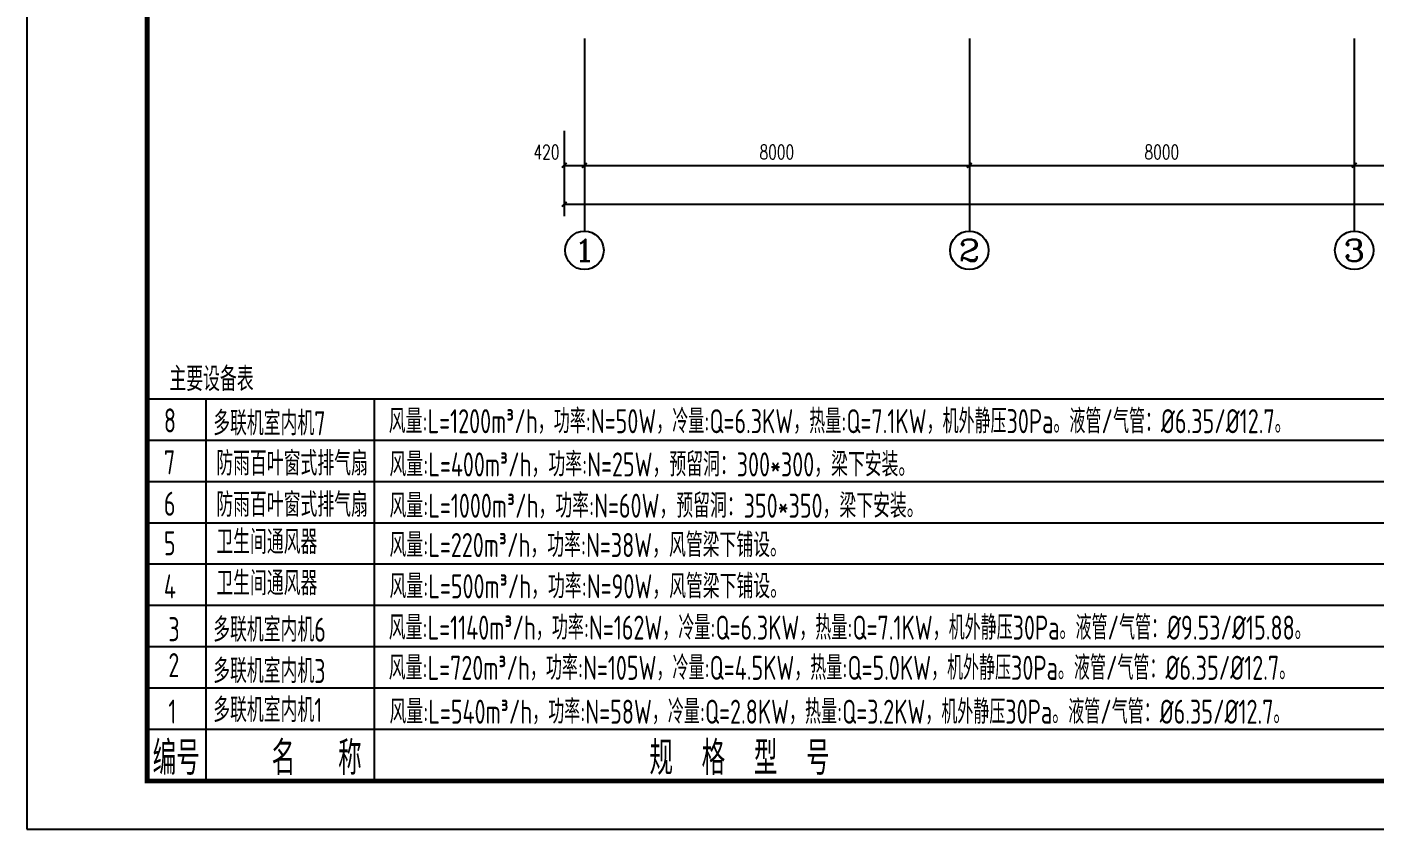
# Model space of a CAD drawing. Extents: x 1738143 to 1822243, y -608375 to -303375.
# Drawn here: x 1738143 to 1766144, y -485575 to -468905 of the extents above; entities that cross this region are included whole.
import ezdxf
from ezdxf.enums import TextEntityAlignment as Align

# ---------------------------------------------------------------- set-up
doc = ezdxf.new("R2010")
doc.units = 0
doc.header["$LTSCALE"] = 1000
doc.header["$MEASUREMENT"] = 0
for name, color, linetype in [('AXIS', 3, 'Continuous'), ('AXIS_TEXT', 7, 'Continuous'), ('C-sheet(通用-图框)', 7, 'Continuous'), ('PUB_DIM', 3, 'Continuous'), ('PUB_TEXT', 7, 'Continuous'), ('TK', 4, 'Continuous'), ('采暖', 7, 'Continuous')]:
    doc.layers.add(name, color=color, linetype=linetype)
doc.styles.add('_TCH_AXIS', font='COMPLEX', dxfattribs={"bigfont": 'GBCBIG'})
doc.styles.add('_TCH_DIM_T3', font='SIMPLEX', dxfattribs={"width": 0.705882, "bigfont": 'GBCBIG'})
doc.styles.add('COMPLEX', font='COMPLEX')
doc.styles.add('HZTXT1', font='romans.shx', dxfattribs={"width": 0.7, "bigfont": 'GBHZFS.SHX'})
doc.styles.get("Standard").update_dxf_attribs({"font": 'gbenor.shx', "bigfont": 'gbcbig.shx'})
doc.styles.add('TSSD_Dimension', font='tssdeng.shx', dxfattribs={"width": 0.7, "bigfont": 'hztxt.shx'})
doc.styles.add('TSSD_Rein', font='Tssdeng.shx', dxfattribs={"width": 0.7, "bigfont": 'hztxt.shx'})
doc.dimstyles.new('_TCH_ARCH&&100', dxfattribs={"dimtxt": 297.5, "dimasz": 100, "dimexe": 250, "dimexo": 300, "dimgap": 126.25, "dimtad": 1, "dimdec": 0, "dimzin": 0, "dimdsep": 46, "dimtxsty": '_TCH_DIM_T3', "dimblk": 'ARCHTICK', "dimcen": 0.09, "dimclrt": 7, "dimazin": 2, "dimtfac": 1, "dimtdec": 0, "dimtix": 1, "dimtmove": 2, "dimatfit": 3, "dimfxl": 30, "dimtolj": 1, "dimtzin": 0, "dimarcsym": 0})

# ---------------------------------------------------------------- blocks, each defined once
blk = doc.blocks.new('_ArchTick')
at = {"color": 0, "linetype": 'ByBlock', "const_width": 0.4}
blk.add_lwpolyline([(-0.5, -0.5), (0.5, 0.5)], dxfattribs=at)
blk = doc.blocks.new('*D83')
at = {"layer": 'Defpoints', "color": 0, "transparency": 16777216}
for p in [(-40720, -6861), (-40300, -6861), (-40300, -7878)]:
    blk.add_point(p, dxfattribs=at)
at = {"layer": 'PUB_DIM', "color": 0, "lineweight": -2, "transparency": 16777216}
for p, q in [((-40720, -7161), (-40720, -8128)), ((-40300, -7161), (-40300, -8128)), ((-40720, -7878), (-40300, -7878))]:
    blk.add_line(p, q, dxfattribs=at)
at = {"layer": 'PUB_DIM', "color": 0, "lineweight": -2, "transparency": 16777216, "xscale": 100, "yscale": 100, "zscale": 100, "rotation": 180}
blk.add_blockref('_ArchTick', (-40720, -7878), dxfattribs=at)
at = {"layer": 'PUB_DIM', "color": 0, "lineweight": -2, "transparency": 16777216, "xscale": 100, "yscale": 100, "zscale": 100}
blk.add_blockref('_ArchTick', (-40300, -7878), dxfattribs=at)
at = {"layer": 'PUB_DIM', "color": 7, "transparency": 16777216, "insert": (-41090, -7603), "char_height": 297.5, "attachment_point": 5, "style": '_TCH_DIM_T3'}
blk.add_mtext('\\A1;420', dxfattribs=at)
blk = doc.blocks.new('*D84')
at = {"layer": 'Defpoints', "color": 0, "transparency": 16777216}
for p in [(-40300, -6861), (-32300, -6861), (-32300, -7878)]:
    blk.add_point(p, dxfattribs=at)
at = {"layer": 'PUB_DIM', "color": 0, "lineweight": -2, "transparency": 16777216}
for p, q in [((-40300, -7161), (-40300, -8128)), ((-32300, -7161), (-32300, -8128)), ((-40300, -7878), (-32300, -7878))]:
    blk.add_line(p, q, dxfattribs=at)
at = {"layer": 'PUB_DIM', "color": 0, "lineweight": -2, "transparency": 16777216, "xscale": 100, "yscale": 100, "zscale": 100, "rotation": 180}
blk.add_blockref('_ArchTick', (-40300, -7878), dxfattribs=at)
at = {"layer": 'PUB_DIM', "color": 0, "lineweight": -2, "transparency": 16777216, "xscale": 100, "yscale": 100, "zscale": 100}
blk.add_blockref('_ArchTick', (-32300, -7878), dxfattribs=at)
at = {"layer": 'PUB_DIM', "color": 7, "transparency": 16777216, "insert": (-36300, -7603), "char_height": 297.5, "attachment_point": 5, "style": '_TCH_DIM_T3'}
blk.add_mtext('\\A1;8000', dxfattribs=at)
blk = doc.blocks.new('*D85')
at = {"layer": 'Defpoints', "color": 0, "transparency": 16777216}
for p in [(-32300, -6861), (-24300, -6861), (-24300, -7878)]:
    blk.add_point(p, dxfattribs=at)
at = {"layer": 'PUB_DIM', "color": 0, "lineweight": -2, "transparency": 16777216}
for p, q in [((-32300, -7161), (-32300, -8128)), ((-24300, -7161), (-24300, -8128)), ((-32300, -7878), (-24300, -7878))]:
    blk.add_line(p, q, dxfattribs=at)
at = {"layer": 'PUB_DIM', "color": 0, "lineweight": -2, "transparency": 16777216, "xscale": 100, "yscale": 100, "zscale": 100, "rotation": 180}
blk.add_blockref('_ArchTick', (-32300, -7878), dxfattribs=at)
at = {"layer": 'PUB_DIM', "color": 0, "lineweight": -2, "transparency": 16777216, "xscale": 100, "yscale": 100, "zscale": 100}
blk.add_blockref('_ArchTick', (-24300, -7878), dxfattribs=at)
at = {"layer": 'PUB_DIM', "color": 7, "transparency": 16777216, "insert": (-28300, -7603), "char_height": 297.5, "attachment_point": 5, "style": '_TCH_DIM_T3'}
blk.add_mtext('\\A1;8000', dxfattribs=at)
blk = doc.blocks.new('*D86')
at = {"layer": 'Defpoints', "color": 0, "transparency": 16777216}
for p in [(-24300, -6861), (-16300, -6861), (-16300, -7878)]:
    blk.add_point(p, dxfattribs=at)
at = {"layer": 'PUB_DIM', "color": 0, "lineweight": -2, "transparency": 16777216}
for p, q in [((-24300, -7161), (-24300, -8128)), ((-16300, -7161), (-16300, -8128)), ((-24300, -7878), (-16300, -7878))]:
    blk.add_line(p, q, dxfattribs=at)
at = {"layer": 'PUB_DIM', "color": 0, "lineweight": -2, "transparency": 16777216, "xscale": 100, "yscale": 100, "zscale": 100, "rotation": 180}
blk.add_blockref('_ArchTick', (-24300, -7878), dxfattribs=at)
at = {"layer": 'PUB_DIM', "color": 0, "lineweight": -2, "transparency": 16777216, "xscale": 100, "yscale": 100, "zscale": 100}
blk.add_blockref('_ArchTick', (-16300, -7878), dxfattribs=at)
at = {"layer": 'PUB_DIM', "color": 7, "transparency": 16777216, "insert": (-20300, -7603), "char_height": 297.5, "attachment_point": 5, "style": '_TCH_DIM_T3'}
blk.add_mtext('\\A1;8000', dxfattribs=at)
blk = doc.blocks.new('*D92')
at = {"layer": 'Defpoints', "color": 0, "transparency": 16777216}
for p in [(-40720, -7643), (16120, -7643), (16120, -8685)]:
    blk.add_point(p, dxfattribs=at)
at = {"layer": 'PUB_DIM', "color": 0, "lineweight": -2, "transparency": 16777216}
for p, q in [((-40720, -7943), (-40720, -8935)), ((16120, -7943), (16120, -8935)), ((-40720, -8685), (16120, -8685))]:
    blk.add_line(p, q, dxfattribs=at)
at = {"layer": 'PUB_DIM', "color": 0, "lineweight": -2, "transparency": 16777216, "xscale": 100, "yscale": 100, "zscale": 100, "rotation": 180}
blk.add_blockref('_ArchTick', (-40720, -8685), dxfattribs=at)
at = {"layer": 'PUB_DIM', "color": 0, "lineweight": -2, "transparency": 16777216, "xscale": 100, "yscale": 100, "zscale": 100}
blk.add_blockref('_ArchTick', (16120, -8685), dxfattribs=at)
at = {"layer": 'PUB_DIM', "color": 7, "transparency": 16777216, "insert": (-12300, -8410), "char_height": 297.5, "attachment_point": 5, "style": '_TCH_DIM_T3'}
blk.add_mtext('\\A1;56840', dxfattribs=at)
blk = doc.blocks.new('*D230')
at = {"layer": 'Defpoints', "color": 0, "transparency": 16777216}
for p in [(-40720, -6861), (-40300, -6861), (-40300, -7878)]:
    blk.add_point(p, dxfattribs=at)
at = {"layer": 'PUB_DIM', "color": 0, "lineweight": -2, "transparency": 16777216}
for p, q in [((-40720, -7161), (-40720, -8128)), ((-40300, -7161), (-40300, -8128)), ((-40720, -7878), (-40300, -7878))]:
    blk.add_line(p, q, dxfattribs=at)
at = {"layer": 'PUB_DIM', "color": 0, "lineweight": -2, "transparency": 16777216, "xscale": 100, "yscale": 100, "zscale": 100, "rotation": 180}
blk.add_blockref('_ArchTick', (-40720, -7878), dxfattribs=at)
at = {"layer": 'PUB_DIM', "color": 0, "lineweight": -2, "transparency": 16777216, "xscale": 100, "yscale": 100, "zscale": 100}
blk.add_blockref('_ArchTick', (-40300, -7878), dxfattribs=at)
at = {"layer": 'PUB_DIM', "color": 7, "transparency": 16777216, "insert": (-41090, -7603), "char_height": 297.5, "attachment_point": 5, "style": '_TCH_DIM_T3'}
blk.add_mtext('\\A1;420', dxfattribs=at)
blk = doc.blocks.new('*D231')
at = {"layer": 'Defpoints', "color": 0, "transparency": 16777216}
for p in [(-40300, -6861), (-32300, -6861), (-32300, -7878)]:
    blk.add_point(p, dxfattribs=at)
at = {"layer": 'PUB_DIM', "color": 0, "lineweight": -2, "transparency": 16777216}
for p, q in [((-40300, -7161), (-40300, -8128)), ((-32300, -7161), (-32300, -8128)), ((-40300, -7878), (-32300, -7878))]:
    blk.add_line(p, q, dxfattribs=at)
at = {"layer": 'PUB_DIM', "color": 0, "lineweight": -2, "transparency": 16777216, "xscale": 100, "yscale": 100, "zscale": 100, "rotation": 180}
blk.add_blockref('_ArchTick', (-40300, -7878), dxfattribs=at)
at = {"layer": 'PUB_DIM', "color": 0, "lineweight": -2, "transparency": 16777216, "xscale": 100, "yscale": 100, "zscale": 100}
blk.add_blockref('_ArchTick', (-32300, -7878), dxfattribs=at)
at = {"layer": 'PUB_DIM', "color": 7, "transparency": 16777216, "insert": (-36300, -7603), "char_height": 297.5, "attachment_point": 5, "style": '_TCH_DIM_T3'}
blk.add_mtext('\\A1;8000', dxfattribs=at)
blk = doc.blocks.new('*D232')
at = {"layer": 'Defpoints', "color": 0, "transparency": 16777216}
for p in [(-32300, -6861), (-24300, -6861), (-24300, -7878)]:
    blk.add_point(p, dxfattribs=at)
at = {"layer": 'PUB_DIM', "color": 0, "lineweight": -2, "transparency": 16777216}
for p, q in [((-32300, -7161), (-32300, -8128)), ((-24300, -7161), (-24300, -8128)), ((-32300, -7878), (-24300, -7878))]:
    blk.add_line(p, q, dxfattribs=at)
at = {"layer": 'PUB_DIM', "color": 0, "lineweight": -2, "transparency": 16777216, "xscale": 100, "yscale": 100, "zscale": 100, "rotation": 180}
blk.add_blockref('_ArchTick', (-32300, -7878), dxfattribs=at)
at = {"layer": 'PUB_DIM', "color": 0, "lineweight": -2, "transparency": 16777216, "xscale": 100, "yscale": 100, "zscale": 100}
blk.add_blockref('_ArchTick', (-24300, -7878), dxfattribs=at)
at = {"layer": 'PUB_DIM', "color": 7, "transparency": 16777216, "insert": (-28300, -7603), "char_height": 297.5, "attachment_point": 5, "style": '_TCH_DIM_T3'}
blk.add_mtext('\\A1;8000', dxfattribs=at)
blk = doc.blocks.new('*D233')
at = {"layer": 'Defpoints', "color": 0, "transparency": 16777216}
for p in [(-24300, -6861), (-16300, -6861), (-16300, -7878)]:
    blk.add_point(p, dxfattribs=at)
at = {"layer": 'PUB_DIM', "color": 0, "lineweight": -2, "transparency": 16777216}
for p, q in [((-24300, -7161), (-24300, -8128)), ((-16300, -7161), (-16300, -8128)), ((-24300, -7878), (-16300, -7878))]:
    blk.add_line(p, q, dxfattribs=at)
at = {"layer": 'PUB_DIM', "color": 0, "lineweight": -2, "transparency": 16777216, "xscale": 100, "yscale": 100, "zscale": 100, "rotation": 180}
blk.add_blockref('_ArchTick', (-24300, -7878), dxfattribs=at)
at = {"layer": 'PUB_DIM', "color": 0, "lineweight": -2, "transparency": 16777216, "xscale": 100, "yscale": 100, "zscale": 100}
blk.add_blockref('_ArchTick', (-16300, -7878), dxfattribs=at)
at = {"layer": 'PUB_DIM', "color": 7, "transparency": 16777216, "insert": (-20300, -7603), "char_height": 297.5, "attachment_point": 5, "style": '_TCH_DIM_T3'}
blk.add_mtext('\\A1;8000', dxfattribs=at)
blk = doc.blocks.new('*D239')
at = {"layer": 'Defpoints', "color": 0, "transparency": 16777216}
for p in [(-40720, -7643), (16120, -7643), (16120, -8685)]:
    blk.add_point(p, dxfattribs=at)
at = {"layer": 'PUB_DIM', "color": 0, "lineweight": -2, "transparency": 16777216}
for p, q in [((-40720, -7943), (-40720, -8935)), ((16120, -7943), (16120, -8935)), ((-40720, -8685), (16120, -8685))]:
    blk.add_line(p, q, dxfattribs=at)
at = {"layer": 'PUB_DIM', "color": 0, "lineweight": -2, "transparency": 16777216, "xscale": 100, "yscale": 100, "zscale": 100, "rotation": 180}
blk.add_blockref('_ArchTick', (-40720, -8685), dxfattribs=at)
at = {"layer": 'PUB_DIM', "color": 0, "lineweight": -2, "transparency": 16777216, "xscale": 100, "yscale": 100, "zscale": 100}
blk.add_blockref('_ArchTick', (16120, -8685), dxfattribs=at)
at = {"layer": 'PUB_DIM', "color": 7, "transparency": 16777216, "insert": (-12300, -8410), "char_height": 297.5, "attachment_point": 5, "style": '_TCH_DIM_T3'}
blk.add_mtext('\\A1;56840', dxfattribs=at)
blk = doc.blocks.new('*D377')
at = {"layer": 'Defpoints', "color": 0, "transparency": 16777216}
for p in [(-40720, -6861), (-40300, -6861), (-40300, -7878)]:
    blk.add_point(p, dxfattribs=at)
at = {"layer": 'PUB_DIM', "color": 0, "lineweight": -2, "transparency": 16777216}
for p, q in [((-40720, -7161), (-40720, -8128)), ((-40300, -7161), (-40300, -8128)), ((-40720, -7878), (-40300, -7878))]:
    blk.add_line(p, q, dxfattribs=at)
at = {"layer": 'PUB_DIM', "color": 0, "lineweight": -2, "transparency": 16777216, "xscale": 100, "yscale": 100, "zscale": 100, "rotation": 180}
blk.add_blockref('_ArchTick', (-40720, -7878), dxfattribs=at)
at = {"layer": 'PUB_DIM', "color": 0, "lineweight": -2, "transparency": 16777216, "xscale": 100, "yscale": 100, "zscale": 100}
blk.add_blockref('_ArchTick', (-40300, -7878), dxfattribs=at)
at = {"layer": 'PUB_DIM', "color": 7, "transparency": 16777216, "insert": (-41090, -7603), "char_height": 297.5, "attachment_point": 5, "style": '_TCH_DIM_T3'}
blk.add_mtext('\\A1;420', dxfattribs=at)
blk = doc.blocks.new('*D378')
at = {"layer": 'Defpoints', "color": 0, "transparency": 16777216}
for p in [(-40300, -6861), (-32300, -6861), (-32300, -7878)]:
    blk.add_point(p, dxfattribs=at)
at = {"layer": 'PUB_DIM', "color": 0, "lineweight": -2, "transparency": 16777216}
for p, q in [((-40300, -7161), (-40300, -8128)), ((-32300, -7161), (-32300, -8128)), ((-40300, -7878), (-32300, -7878))]:
    blk.add_line(p, q, dxfattribs=at)
at = {"layer": 'PUB_DIM', "color": 0, "lineweight": -2, "transparency": 16777216, "xscale": 100, "yscale": 100, "zscale": 100, "rotation": 180}
blk.add_blockref('_ArchTick', (-40300, -7878), dxfattribs=at)
at = {"layer": 'PUB_DIM', "color": 0, "lineweight": -2, "transparency": 16777216, "xscale": 100, "yscale": 100, "zscale": 100}
blk.add_blockref('_ArchTick', (-32300, -7878), dxfattribs=at)
at = {"layer": 'PUB_DIM', "color": 7, "transparency": 16777216, "insert": (-36300, -7603), "char_height": 297.5, "attachment_point": 5, "style": '_TCH_DIM_T3'}
blk.add_mtext('\\A1;8000', dxfattribs=at)
blk = doc.blocks.new('*D379')
at = {"layer": 'Defpoints', "color": 0, "transparency": 16777216}
for p in [(-32300, -6861), (-24300, -6861), (-24300, -7878)]:
    blk.add_point(p, dxfattribs=at)
at = {"layer": 'PUB_DIM', "color": 0, "lineweight": -2, "transparency": 16777216}
for p, q in [((-32300, -7161), (-32300, -8128)), ((-24300, -7161), (-24300, -8128)), ((-32300, -7878), (-24300, -7878))]:
    blk.add_line(p, q, dxfattribs=at)
at = {"layer": 'PUB_DIM', "color": 0, "lineweight": -2, "transparency": 16777216, "xscale": 100, "yscale": 100, "zscale": 100, "rotation": 180}
blk.add_blockref('_ArchTick', (-32300, -7878), dxfattribs=at)
at = {"layer": 'PUB_DIM', "color": 0, "lineweight": -2, "transparency": 16777216, "xscale": 100, "yscale": 100, "zscale": 100}
blk.add_blockref('_ArchTick', (-24300, -7878), dxfattribs=at)
at = {"layer": 'PUB_DIM', "color": 7, "transparency": 16777216, "insert": (-28300, -7603), "char_height": 297.5, "attachment_point": 5, "style": '_TCH_DIM_T3'}
blk.add_mtext('\\A1;8000', dxfattribs=at)
blk = doc.blocks.new('*D380')
at = {"layer": 'Defpoints', "color": 0, "transparency": 16777216}
for p in [(-24300, -6861), (-16300, -6861), (-16300, -7878)]:
    blk.add_point(p, dxfattribs=at)
at = {"layer": 'PUB_DIM', "color": 0, "lineweight": -2, "transparency": 16777216}
for p, q in [((-24300, -7161), (-24300, -8128)), ((-16300, -7161), (-16300, -8128)), ((-24300, -7878), (-16300, -7878))]:
    blk.add_line(p, q, dxfattribs=at)
at = {"layer": 'PUB_DIM', "color": 0, "lineweight": -2, "transparency": 16777216, "xscale": 100, "yscale": 100, "zscale": 100, "rotation": 180}
blk.add_blockref('_ArchTick', (-24300, -7878), dxfattribs=at)
at = {"layer": 'PUB_DIM', "color": 0, "lineweight": -2, "transparency": 16777216, "xscale": 100, "yscale": 100, "zscale": 100}
blk.add_blockref('_ArchTick', (-16300, -7878), dxfattribs=at)
at = {"layer": 'PUB_DIM', "color": 7, "transparency": 16777216, "insert": (-20300, -7603), "char_height": 297.5, "attachment_point": 5, "style": '_TCH_DIM_T3'}
blk.add_mtext('\\A1;8000', dxfattribs=at)
blk = doc.blocks.new('*D386')
at = {"layer": 'Defpoints', "color": 0, "transparency": 16777216}
for p in [(-40720, -7643), (16120, -7643), (16120, -8685)]:
    blk.add_point(p, dxfattribs=at)
at = {"layer": 'PUB_DIM', "color": 0, "lineweight": -2, "transparency": 16777216}
for p, q in [((-40720, -7943), (-40720, -8935)), ((16120, -7943), (16120, -8935)), ((-40720, -8685), (16120, -8685))]:
    blk.add_line(p, q, dxfattribs=at)
at = {"layer": 'PUB_DIM', "color": 0, "lineweight": -2, "transparency": 16777216, "xscale": 100, "yscale": 100, "zscale": 100, "rotation": 180}
blk.add_blockref('_ArchTick', (-40720, -8685), dxfattribs=at)
at = {"layer": 'PUB_DIM', "color": 0, "lineweight": -2, "transparency": 16777216, "xscale": 100, "yscale": 100, "zscale": 100}
blk.add_blockref('_ArchTick', (16120, -8685), dxfattribs=at)
at = {"layer": 'PUB_DIM', "color": 7, "transparency": 16777216, "insert": (-12300, -8410), "char_height": 297.5, "attachment_point": 5, "style": '_TCH_DIM_T3'}
blk.add_mtext('\\A1;56840', dxfattribs=at)
blk = doc.blocks.new('*D535')
at = {"layer": 'Defpoints', "color": 0, "transparency": 16777216}
for p in [(-40720, -6861), (-40300, -6861), (-40300, -7878)]:
    blk.add_point(p, dxfattribs=at)
at = {"layer": 'PUB_DIM', "color": 0, "lineweight": -2, "transparency": 16777216}
for p, q in [((-40720, -7161), (-40720, -8128)), ((-40300, -7161), (-40300, -8128)), ((-40720, -7878), (-40300, -7878))]:
    blk.add_line(p, q, dxfattribs=at)
at = {"layer": 'PUB_DIM', "color": 0, "lineweight": -2, "transparency": 16777216, "xscale": 100, "yscale": 100, "zscale": 100, "rotation": 180}
blk.add_blockref('_ArchTick', (-40720, -7878), dxfattribs=at)
at = {"layer": 'PUB_DIM', "color": 0, "lineweight": -2, "transparency": 16777216, "xscale": 100, "yscale": 100, "zscale": 100}
blk.add_blockref('_ArchTick', (-40300, -7878), dxfattribs=at)
at = {"layer": 'PUB_DIM', "color": 7, "transparency": 16777216, "insert": (-41090, -7603), "char_height": 297.5, "attachment_point": 5, "style": '_TCH_DIM_T3'}
blk.add_mtext('\\A1;420', dxfattribs=at)
blk = doc.blocks.new('*D536')
at = {"layer": 'Defpoints', "color": 0, "transparency": 16777216}
for p in [(-40300, -6861), (-32300, -6861), (-32300, -7878)]:
    blk.add_point(p, dxfattribs=at)
at = {"layer": 'PUB_DIM', "color": 0, "lineweight": -2, "transparency": 16777216}
for p, q in [((-40300, -7161), (-40300, -8128)), ((-32300, -7161), (-32300, -8128)), ((-40300, -7878), (-32300, -7878))]:
    blk.add_line(p, q, dxfattribs=at)
at = {"layer": 'PUB_DIM', "color": 0, "lineweight": -2, "transparency": 16777216, "xscale": 100, "yscale": 100, "zscale": 100, "rotation": 180}
blk.add_blockref('_ArchTick', (-40300, -7878), dxfattribs=at)
at = {"layer": 'PUB_DIM', "color": 0, "lineweight": -2, "transparency": 16777216, "xscale": 100, "yscale": 100, "zscale": 100}
blk.add_blockref('_ArchTick', (-32300, -7878), dxfattribs=at)
at = {"layer": 'PUB_DIM', "color": 7, "transparency": 16777216, "insert": (-36300, -7603), "char_height": 297.5, "attachment_point": 5, "style": '_TCH_DIM_T3'}
blk.add_mtext('\\A1;8000', dxfattribs=at)
blk = doc.blocks.new('*D537')
at = {"layer": 'Defpoints', "color": 0, "transparency": 16777216}
for p in [(-32300, -6861), (-24300, -6861), (-24300, -7878)]:
    blk.add_point(p, dxfattribs=at)
at = {"layer": 'PUB_DIM', "color": 0, "lineweight": -2, "transparency": 16777216}
for p, q in [((-32300, -7161), (-32300, -8128)), ((-24300, -7161), (-24300, -8128)), ((-32300, -7878), (-24300, -7878))]:
    blk.add_line(p, q, dxfattribs=at)
at = {"layer": 'PUB_DIM', "color": 0, "lineweight": -2, "transparency": 16777216, "xscale": 100, "yscale": 100, "zscale": 100, "rotation": 180}
blk.add_blockref('_ArchTick', (-32300, -7878), dxfattribs=at)
at = {"layer": 'PUB_DIM', "color": 0, "lineweight": -2, "transparency": 16777216, "xscale": 100, "yscale": 100, "zscale": 100}
blk.add_blockref('_ArchTick', (-24300, -7878), dxfattribs=at)
at = {"layer": 'PUB_DIM', "color": 7, "transparency": 16777216, "insert": (-28300, -7603), "char_height": 297.5, "attachment_point": 5, "style": '_TCH_DIM_T3'}
blk.add_mtext('\\A1;8000', dxfattribs=at)
blk = doc.blocks.new('*D538')
at = {"layer": 'Defpoints', "color": 0, "transparency": 16777216}
for p in [(-24300, -6861), (-16300, -6861), (-16300, -7878)]:
    blk.add_point(p, dxfattribs=at)
at = {"layer": 'PUB_DIM', "color": 0, "lineweight": -2, "transparency": 16777216}
for p, q in [((-24300, -7161), (-24300, -8128)), ((-16300, -7161), (-16300, -8128)), ((-24300, -7878), (-16300, -7878))]:
    blk.add_line(p, q, dxfattribs=at)
at = {"layer": 'PUB_DIM', "color": 0, "lineweight": -2, "transparency": 16777216, "xscale": 100, "yscale": 100, "zscale": 100, "rotation": 180}
blk.add_blockref('_ArchTick', (-24300, -7878), dxfattribs=at)
at = {"layer": 'PUB_DIM', "color": 0, "lineweight": -2, "transparency": 16777216, "xscale": 100, "yscale": 100, "zscale": 100}
blk.add_blockref('_ArchTick', (-16300, -7878), dxfattribs=at)
at = {"layer": 'PUB_DIM', "color": 7, "transparency": 16777216, "insert": (-20300, -7603), "char_height": 297.5, "attachment_point": 5, "style": '_TCH_DIM_T3'}
blk.add_mtext('\\A1;8000', dxfattribs=at)
blk = doc.blocks.new('*D544')
at = {"layer": 'Defpoints', "color": 0, "transparency": 16777216}
for p in [(-40720, -7643), (16120, -7643), (16120, -8685)]:
    blk.add_point(p, dxfattribs=at)
at = {"layer": 'PUB_DIM', "color": 0, "lineweight": -2, "transparency": 16777216}
for p, q in [((-40720, -7943), (-40720, -8935)), ((16120, -7943), (16120, -8935)), ((-40720, -8685), (16120, -8685))]:
    blk.add_line(p, q, dxfattribs=at)
at = {"layer": 'PUB_DIM', "color": 0, "lineweight": -2, "transparency": 16777216, "xscale": 100, "yscale": 100, "zscale": 100, "rotation": 180}
blk.add_blockref('_ArchTick', (-40720, -8685), dxfattribs=at)
at = {"layer": 'PUB_DIM', "color": 0, "lineweight": -2, "transparency": 16777216, "xscale": 100, "yscale": 100, "zscale": 100}
blk.add_blockref('_ArchTick', (16120, -8685), dxfattribs=at)
at = {"layer": 'PUB_DIM', "color": 7, "transparency": 16777216, "insert": (-12300, -8410), "char_height": 297.5, "attachment_point": 5, "style": '_TCH_DIM_T3'}
blk.add_mtext('\\A1;56840', dxfattribs=at)
blk = doc.blocks.new('_AXISO')
blk.add_circle((0, 0), 0.5)
at = {"layer": 'AXIS_TEXT', "style": 'COMPLEX', "width": 1.041667}
blk.add_attdef('A', text='', height=0.56, dxfattribs=at).set_placement((-0.25, -0.28), (0.25, -0.28), align=Align.FIT)
blk = doc.blocks.new('*U633')
at = {"color": 3}
blk.add_lwpolyline([(-84100, 0), (0, 0), (0, 59400), (-84100, 59400)], close=True, dxfattribs=at)
at = {"color": 3, "const_width": 100}
blk.add_lwpolyline([(-81600, 1000), (-1000, 1000), (-1000, 58400), (-81600, 58400)], close=True, dxfattribs=at)
at = {"layer": 'TK', "color": 4, "style": 'HZTXT1'}
for tag, height, width, p in [('项目负责1', 400, 0.6, (-4500, 19196)), ('项目负责2', 400, 0.6, (-4500, 18296)), ('专责', 400, 0.6, (-4500, 17396)), ('审定', 400, 0.6, (-4500, 16496)), ('审核', 400, 0.6, (-4500, 15596)), ('校对', 400, 0.6, (-4500, 14696)), ('设计', 400, 0.6, (-4500, 13796)), ('绘图', 400, 0.6, (-4500, 12896)), ('建设单位', 450, 0.6, (-4500, 11050)), ('工号', 400, 0.5, (-5501, 3507)), ('版次', 400, 0.7, (-2138, 3498)), ('阶段', 400, 0.7, (-2138, 2498)), ('比例', 400, 0.7, (-5491, 1513)), ('日期', 400, 0.7, (-2138, 1498))]:
    blk.add_attdef(tag, text='', height=height, dxfattribs=dict(at, width=width)).set_placement(p, align=Align.MIDDLE)
at = {"layer": 'TK', "color": 1, "lineweight": -3, "style": 'HZTXT1', "width": 0.6}
blk.add_attdef('工程名称', text='', height=450, dxfattribs=at).set_placement((-4500, 9050), align=Align.MIDDLE)
at = {"layer": 'TK', "color": 4, "lineweight": -3, "style": 'HZTXT1', "width": 0.6}
blk.add_attdef('子项名称', text='', height=450, dxfattribs=at).set_placement((-4500, 7050), align=Align.MIDDLE)
at = {"layer": 'TK', "color": 1, "lineweight": -3, "width": 0.6, "flags": 104}
blk.add_attdef('图名', text='', height=400, dxfattribs=at).set_placement((-4558, 4958), align=Align.MIDDLE_CENTER)
at = {"layer": 'TK', "color": 1, "style": 'HZTXT1', "width": 0.7}
blk.add_attdef('图号', text='', height=400, dxfattribs=at).set_placement((-5491, 2513), align=Align.MIDDLE)
blk = doc.blocks.new('A$C5D18424C')
at = {"layer": 'AXIS'}
for p, q in [((-40300, -5243.8), (-40300, -9243.8)), ((-32300, -5243.8), (-32300, -9243.8)), ((-24300, -5243.8), (-24300, -9243.8))]:
    blk.add_line(p, q, dxfattribs=at)
ref = blk.add_blockref('_AXISO', (-40300, -9643.8), dxfattribs=dict(at, xscale=800, yscale=800, zscale=800))
ref.add_attrib('A', '1', dxfattribs={"layer": 'AXIS_TEXT', "height": 452.5, "style": '_TCH_AXIS', "width": 2.333333}).set_placement((-40526.3, -9870.1), (-40073.7, -9870.1), align=Align.FIT)
ref = blk.add_blockref('_AXISO', (-32300, -9643.8), dxfattribs=dict(at, xscale=800, yscale=800, zscale=800))
ref.add_attrib('A', '2', dxfattribs={"layer": 'AXIS_TEXT', "height": 452.5, "style": '_TCH_AXIS', "width": 1.5}).set_placement((-32526.3, -9870.1), (-32073.7, -9870.1), align=Align.FIT)
ref = blk.add_blockref('_AXISO', (-24300, -9643.8), dxfattribs=dict(at, xscale=800, yscale=800, zscale=800))
ref.add_attrib('A', '3', dxfattribs={"layer": 'AXIS_TEXT', "height": 452.5, "style": '_TCH_AXIS', "width": 1.5}).set_placement((-24526.3, -9870.1), (-24073.7, -9870.1), align=Align.FIT)
at = {"layer": 'PUB_DIM'}
for picture in ['*D83', '*D230', '*D377', '*D535']:
    dim = blk.add_linear_dim(base=(-40300, -7878.4), p1=(-40720, -6861.4), p2=(-40300, -6861.4), angle=360, dimstyle='_TCH_ARCH&&100', dxfattribs=at)
    dim.commit()
    dim.dimension.update_dxf_attribs({"geometry": picture, "text_midpoint": (-41090, -7603.4), "dimtype": 129})
for p1, p2, distance, picture, middle in [((-40300, -6861.4), (-32300, -6861.4), -1017, '*D84', (-36300, -7603.4)), ((-40300, -6861.4), (-32300, -6861.4), -1017, '*D231', (-36300, -7603.4)), ((-40300, -6861.4), (-32300, -6861.4), -1017, '*D378', (-36300, -7603.4)), ((-40300, -6861.4), (-32300, -6861.4), -1017, '*D536', (-36300, -7603.4)), ((-32300, -6861.4), (-24300, -6861.4), -1017, '*D85', (-28300, -7603.4)), ((-32300, -6861.4), (-24300, -6861.4), -1017, '*D232', (-28300, -7603.4)), ((-32300, -6861.4), (-24300, -6861.4), -1017, '*D379', (-28300, -7603.4)), ((-32300, -6861.4), (-24300, -6861.4), -1017, '*D537', (-28300, -7603.4)), ((-24300, -6861.4), (-16300, -6861.4), -1017, '*D86', (-20300, -7603.4)), ((-24300, -6861.4), (-16300, -6861.4), -1017, '*D233', (-20300, -7603.4)), ((-24300, -6861.4), (-16300, -6861.4), -1017, '*D380', (-20300, -7603.4)), ((-24300, -6861.4), (-16300, -6861.4), -1017, '*D538', (-20300, -7603.4)), ((-40720, -7642.7), (16120, -7642.7), -1042.6, '*D92', (-12300, -8410.3)), ((-40720, -7642.7), (16120, -7642.7), -1042.6, '*D239', (-12300, -8410.3)), ((-40720, -7642.7), (16120, -7642.7), -1042.6, '*D386', (-12300, -8410.3)), ((-40720, -7642.7), (16120, -7642.7), -1042.6, '*D544', (-12300, -8410.3))]:
    dim = blk.add_aligned_dim(p1=p1, p2=p2, distance=distance, dimstyle='_TCH_ARCH&&100', dxfattribs=at)
    dim.commit()
    dim.dimension.update_dxf_attribs({"geometry": picture, "text_midpoint": middle})

msp = doc.modelspace()

# ---------------------------------------------------------------- linework, layer by layer
at = {"layer": 'C-sheet(通用-图框)'}
msp.add_line((1740642.9, -475776.2), (1740642.9, -484574.9), dxfattribs=at)
at = {"layer": '采暖'}
for p, q in [((1740642.9, -476634.2), (1776994.4, -476634.2)), ((1741864.8, -476634.2), (1741864.8, -484574.9)), ((1745357.5, -476634.2), (1745357.5, -484574.9)), ((1740642.9, -477492.2), (1776994.4, -477492.2)), ((1740642.9, -478350.2), (1776994.4, -478350.2)), ((1740642.9, -479208.2), (1776994.4, -479208.2)), ((1740642.9, -480066.2), (1776994.4, -480066.2)), ((1740642.9, -480066.2), (1776994.4, -480066.2)), ((1740642.9, -480066.2), (1776994.4, -480066.2)), ((1740642.9, -480924.2), (1776994.4, -480924.2)), ((1740642.9, -481782.2), (1776994.4, -481782.2)), ((1740642.9, -482640.2), (1776994.4, -482640.2)), ((1740642.9, -483498.2), (1776994.4, -483498.2)), ((1740642.9, -483498.2), (1776994.4, -483498.2)), ((1776994.4, -484574.9), (1740642.9, -484574.9))]:
    msp.add_line(p, q, dxfattribs=at)

# ---------------------------------------------------------------- block references
for name, p in [('*U633', (1822242.9, -485574.9)), ('A$C5D18424C', (1790031.5, -463903.3))]:
    msp.add_blockref(name, p)

# ---------------------------------------------------------------- texts
at = {"layer": 'PUB_TEXT', "style": 'TSSD_Rein', "width": 0.7}
msp.add_text('主要设备表', height=500, dxfattribs=at).set_placement((1741104.7, -476473.1))
at = {"layer": '采暖', "style": 'TSSD_Dimension', "width": 0.7}
for s, height, p in [('8', 500, (1740989.6, -477333.2)), ('7', 500, (1740989.6, -478201.7)), ('6', 500, (1740989.6, -479064.6)), ('5', 500, (1740989.6, -479885.9)), ('4', 500, (1740989.6, -480782.9)), ('3', 500, (1741082.7, -481671.9)), ('2', 500, (1741082.7, -482417.6)), ('1', 500, (1741082.7, -483384.2)), ('编号', 700, (1740755.5, -484450.2)), ('名   称', 700, (1743228.9, -484450.2)), ('规  格  型  号', 700, (1751082.2, -484450.2))]:
    msp.add_text(s, height=height, dxfattribs=at).set_placement(p)
at = {"layer": '采暖', "char_height": 500, "width": 28472.73, "line_spacing_factor": 0.96, "style": 'TSSD_Dimension'}
for s, insert, attachment_point in [('多联机室内机7', (1742014.9, -476892), 1), ('风量:L=1200m{\\fISOCPEUR|b0|i0|c0|p34;³\\Ftssdeng,tssdchn|c134;/h，功率:N=50W，冷量:Q=6.3KW，热量:Q=7.1KW，机外静压30Pa。液管/气管：%%C6.35/%%C12.7。}', (1745662.8, -476848.7), 1), ('防雨百叶窗式排气扇', (1742079.4, -477726.7), 1), ('风量:L=400m{\\fISOCPEUR|b0|i0|c0|p34;³}/h，功率:N=25W，预留洞：300*300，梁下安装。', (1745678.1, -477747.4), 1), ('防雨百叶窗式排气扇', (1742079.4, -478584.7), 1), ('风量:L=1000m{\\fISOCPEUR|b0|i0|c0|p34;³}/h，功率:N=60W，预留洞：350*350，梁下安装。', (1745678.1, -478605.4), 1), ('{\\W0.7;\\P卫生间通风器}', (1742079.4, -478559.3), 1), ('风量:L=220m{\\fISOCPEUR|b0|i0|c0|p34;³}/h，功率:N=38W，风管梁下铺设。   ', (1745678.1, -479422.7), 1), ('{\\W0.7;\\P卫生间通风器}', (1742079.4, -479417.3), 1), ('风量:L=500m{\\fISOCPEUR|b0|i0|c0|p34;³}/h，功率:N=90W，风管梁下铺设。   ', (1745678.1, -480280.7), 1), ('多联机室内机6', (1742014.9, -481182), 1), ('风量:L=1140m{\\fISOCPEUR|b0|i0|c0|p34;³\\Ftssdeng,tssdchn|c134;/h，功率:N=162W，冷量:Q=6.3KW，热量:Q=7.1KW，机外静压30Pa。液管/气管：%%C9.53/%%C15.88。}', (1745662.8, -481138.7), 1), ('多联机室内机3', (1742014.9, -482040), 1), ('风量:L=720m{\\fISOCPEUR|b0|i0|c0|p34;³\\Ftssdeng,tssdchn|c134;/h，功率:N=105W，冷量:Q=4.5KW，热量:Q=5.0KW，机外静压30Pa。液管/气管：%%C6.35/%%C12.7。}', (1745662.8, -481974.3), 1), ('多联机室内机1', (1742014.9, -483355.9), 7), ('风量:L=540m{\\fISOCPEUR|b0|i0|c0|p34;³\\Ftssdeng,tssdchn|c134;/h，功率:N=58W，冷量:Q=2.8KW，热量:Q=3.2KW，机外静压30Pa。液管/气管：%%C6.35/%%C12.7。}', (1745678.1, -483402.6), 7)]:
    msp.add_mtext(s, dxfattribs=dict(at, insert=insert, attachment_point=attachment_point))

doc.saveas('drawing.dxf')
